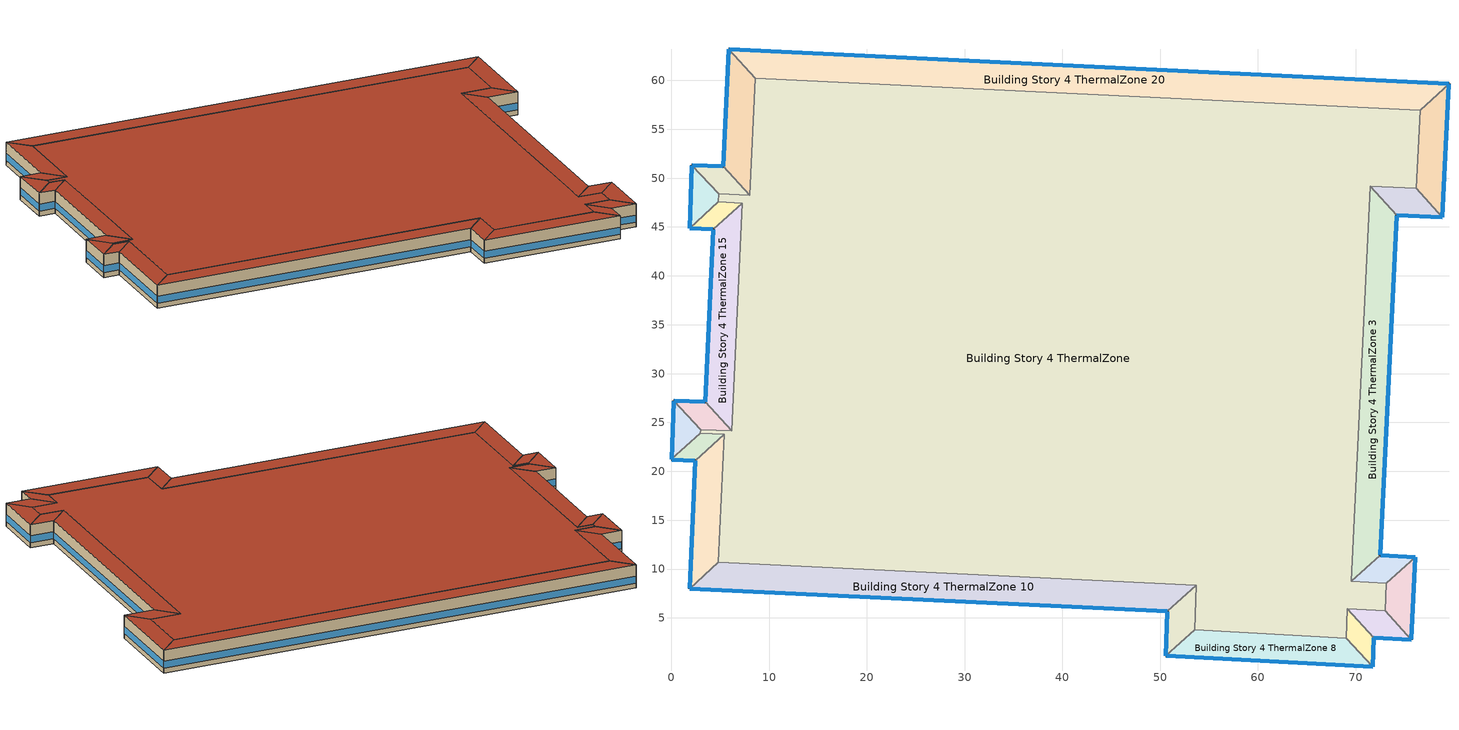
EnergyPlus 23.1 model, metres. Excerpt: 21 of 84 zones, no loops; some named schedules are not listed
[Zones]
Building Story 4 ThermalZone
 floor adiabatic (Typical Interior Ceiling): 76.59,56.95 76.19,48.94 71.5,49.16 69.54,8.77 73.13,8.55 73.02,5.75 69.14,5.95 69.05,2.94 53.53,3.81 53.69,8.37 4.8,10.69 5.38,23.8 2.95,23.91 2.97,24.27 6.14,24.16 7.23,47.45 4.79,47.57 4.82,48.38 7.98,48.25 8.55,60.23 z10.8
 wall adiabatic (Typical Interior Wall): 76.19,48.94 76.59,56.95 8.55,60.23 7.98,48.25 4.82,48.38 4.79,47.57 7.23,47.45 6.14,24.16 2.97,24.27 2.95,23.91 5.38,23.8 4.8,10.69 53.69,8.37 53.53,3.81 69.05,2.94 69.14,5.95 73.02,5.75 73.13,8.55 69.54,8.77 71.5,49.16 76.19,48.94 z10.8:14.4
 roof outside (Typical IEAD Roof - Highly Reflective R-25.64): 8.55,60.23 7.98,48.25 4.82,48.38 4.79,47.57 7.23,47.45 6.14,24.16 2.97,24.27 2.95,23.91 5.38,23.8 4.8,10.69 53.69,8.37 53.53,3.81 69.05,2.94 69.14,5.95 73.02,5.75 73.13,8.55 69.54,8.77 71.5,49.16 76.19,48.94 76.59,56.95 z14.4
Building Story 4 ThermalZone 1
 floor adiabatic (Typical Interior Ceiling): 79.55,59.64 78.88,45.98 76.19,48.94 76.59,56.95 z10.8
 wall outside (Typical Insulated Steel Framed Exterior Wall R-12.99): 78.88,45.98 79.55,59.64 z10.8:14.4
 wall adiabatic (Typical Interior Wall): 79.55,59.64 76.59,56.95 76.19,48.94 78.88,45.98 z10.8:14.4
 window (U 0.55 SHGC 0.25): 78.88,46 79.55,59.61 z11.56:12.65
 roof outside (Typical IEAD Roof - Highly Reflective R-25.64): 76.59,56.95 76.19,48.94 78.88,45.98 79.55,59.64 z14.4
Building Story 4 ThermalZone 10
 floor adiabatic (Typical Interior Ceiling): 50.74,5.66 1.84,8 4.8,10.69 53.69,8.37 z10.8
 wall outside (Typical Insulated Steel Framed Exterior Wall R-12.99): 1.84,8 50.74,5.66 z10.8:14.4
 wall adiabatic (Typical Interior Wall): 50.74,5.66 53.69,8.37 4.8,10.69 1.84,8 z10.8:14.4
 window (U 0.55 SHGC 0.25): 1.87,8 50.72,5.67 z11.56:12.64
 roof outside (Typical IEAD Roof - Highly Reflective R-25.64): 53.69,8.37 4.8,10.69 1.84,8 50.74,5.66 z14.4
Building Story 4 ThermalZone 11
 floor adiabatic (Typical Interior Ceiling): 1.84,8 2.43,21.1 5.38,23.8 4.8,10.69 z10.8
 wall outside (Typical Insulated Steel Framed Exterior Wall R-12.99): 2.43,21.1 1.84,8 z10.8:14.4
 wall adiabatic (Typical Interior Wall): 1.84,8 4.8,10.69 5.38,23.8 2.43,21.1 z10.8:14.4
 window (U 0.55 SHGC 0.25): 2.43,21.08 1.84,8.02 z11.56:12.65
 roof outside (Typical IEAD Roof - Highly Reflective R-25.64): 4.8,10.69 5.38,23.8 2.43,21.1 1.84,8 z14.4
Building Story 4 ThermalZone 12
 floor adiabatic (Typical Interior Ceiling): 2.43,21.1 0,21.21 2.95,23.91 5.38,23.8 z10.8
 wall outside (Typical Insulated Steel Framed Exterior Wall R-12.99): 0,21.21 2.43,21.1 z10.8:14.4
 wall adiabatic (Typical Interior Wall): 2.43,21.1 5.38,23.8 2.95,23.91 0,21.21 z10.8:14.4
 window (U 0.55 SHGC 0.25): 0.03,21.21 2.4,21.1 z11.56:12.67
 roof outside (Typical IEAD Roof - Highly Reflective R-25.64): 5.38,23.8 2.95,23.91 0,21.21 2.43,21.1 z14.4
Building Story 4 ThermalZone 13
 floor adiabatic (Typical Interior Ceiling): 0,21.21 0.25,27.21 2.97,24.27 2.95,23.91 z10.8
 wall outside (Typical Insulated Steel Framed Exterior Wall R-12.99): 0.25,27.21 0,21.21 z10.8:14.4
 wall adiabatic (Typical Interior Wall): 0,21.21 2.95,23.91 2.97,24.27 0.25,27.21 z10.8:14.4
 window (U 0.55 SHGC 0.25): 0.25,27.18 0,21.24 z11.56:12.65
 roof outside (Typical IEAD Roof - Highly Reflective R-25.64): 2.95,23.91 2.97,24.27 0.25,27.21 0,21.21 z14.4
Building Story 4 ThermalZone 14
 floor adiabatic (Typical Interior Ceiling): 0.25,27.21 3.43,27.1 6.14,24.16 2.97,24.27 z10.8
 wall outside (Typical Insulated Steel Framed Exterior Wall R-12.99): 3.43,27.1 0.25,27.21 z10.8:14.4
 wall adiabatic (Typical Interior Wall): 0.25,27.21 2.97,24.27 6.14,24.16 3.43,27.1 z10.8:14.4
 window (U 0.55 SHGC 0.25): 3.41,27.1 0.28,27.21 z11.56:12.66
 roof outside (Typical IEAD Roof - Highly Reflective R-25.64): 2.97,24.27 6.14,24.16 3.43,27.1 0.25,27.21 z14.4
Building Story 4 ThermalZone 15
 floor adiabatic (Typical Interior Ceiling): 3.43,27.1 4.27,44.76 7.23,47.45 6.14,24.16 z10.8
 wall outside (Typical Insulated Steel Framed Exterior Wall R-12.99): 4.27,44.76 3.43,27.1 z10.8:14.4
 wall adiabatic (Typical Interior Wall): 3.43,27.1 6.14,24.16 7.23,47.45 4.27,44.76 z10.8:14.4
 window (U 0.55 SHGC 0.25): 4.27,44.73 3.43,27.12 z11.56:12.65
 roof outside (Typical IEAD Roof - Highly Reflective R-25.64): 6.14,24.16 7.23,47.45 4.27,44.76 3.43,27.1 z14.4
Building Story 4 ThermalZone 16
 floor adiabatic (Typical Interior Ceiling): 4.27,44.76 1.84,44.87 4.79,47.57 7.23,47.45 z10.8
 wall outside (Typical Insulated Steel Framed Exterior Wall R-12.99): 1.84,44.87 4.27,44.76 z10.8:14.4
 wall adiabatic (Typical Interior Wall): 4.27,44.76 7.23,47.45 4.79,47.57 1.84,44.87 z10.8:14.4
 window (U 0.55 SHGC 0.25): 1.87,44.87 4.25,44.76 z11.56:12.67
 roof outside (Typical IEAD Roof - Highly Reflective R-25.64): 7.23,47.45 4.79,47.57 1.84,44.87 4.27,44.76 z14.4
Building Story 4 ThermalZone 17
 floor adiabatic (Typical Interior Ceiling): 1.84,44.87 2.09,51.31 4.82,48.38 4.79,47.57 z10.8
 wall outside (Typical Insulated Steel Framed Exterior Wall R-12.99): 2.09,51.31 1.84,44.87 z10.8:14.4
 wall adiabatic (Typical Interior Wall): 1.84,44.87 4.79,47.57 4.82,48.38 2.09,51.31 z10.8:14.4
 window (U 0.55 SHGC 0.25): 2.09,51.28 1.84,44.89 z11.56:12.65
 roof outside (Typical IEAD Roof - Highly Reflective R-25.64): 4.79,47.57 4.82,48.38 2.09,51.31 1.84,44.87 z14.4
Building Story 4 ThermalZone 18
 floor adiabatic (Typical Interior Ceiling): 2.09,51.31 5.28,51.2 7.98,48.25 4.82,48.38 z10.8
 wall outside (Typical Insulated Steel Framed Exterior Wall R-12.99): 5.28,51.2 2.09,51.31 z10.8:14.4
 wall adiabatic (Typical Interior Wall): 2.09,51.31 4.82,48.38 7.98,48.25 5.28,51.2 z10.8:14.4
 window (U 0.55 SHGC 0.25): 5.25,51.2 2.12,51.31 z11.56:12.66
 roof outside (Typical IEAD Roof - Highly Reflective R-25.64): 4.82,48.38 7.98,48.25 5.28,51.2 2.09,51.31 z14.4
Building Story 4 ThermalZone 19
 floor adiabatic (Typical Interior Ceiling): 5.28,51.2 5.86,63.19 8.55,60.23 7.98,48.25 z10.8
 wall outside (Typical Insulated Steel Framed Exterior Wall R-12.99): 5.86,63.19 5.28,51.2 z10.8:14.4
 wall adiabatic (Typical Interior Wall): 5.28,51.2 7.98,48.25 8.55,60.23 5.86,63.19 z10.8:14.4
 window (U 0.55 SHGC 0.25): 5.86,63.17 5.28,51.22 z11.56:12.65
 roof outside (Typical IEAD Roof - Highly Reflective R-25.64): 7.98,48.25 8.55,60.23 5.86,63.19 5.28,51.2 z14.4
Building Story 4 ThermalZone 2
 floor adiabatic (Typical Interior Ceiling): 78.88,45.98 74.19,46.2 71.5,49.16 76.19,48.94 z10.8
 wall outside (Typical Insulated Steel Framed Exterior Wall R-12.99): 74.19,46.2 78.88,45.98 z10.8:14.4
 wall adiabatic (Typical Interior Wall): 78.88,45.98 76.19,48.94 71.5,49.16 74.19,46.2 z10.8:14.4
 window (U 0.55 SHGC 0.25): 74.22,46.2 78.85,45.98 z11.56:12.65
 roof outside (Typical IEAD Roof - Highly Reflective R-25.64): 76.19,48.94 71.5,49.16 74.19,46.2 78.88,45.98 z14.4
Building Story 4 ThermalZone 20
 floor adiabatic (Typical Interior Ceiling): 5.86,63.19 79.55,59.64 76.59,56.95 8.55,60.23 z10.8
 wall outside (Typical Insulated Steel Framed Exterior Wall R-12.99): 79.55,59.64 5.86,63.19 z10.8:14.4
 wall adiabatic (Typical Interior Wall): 5.86,63.19 8.55,60.23 76.59,56.95 79.55,59.64 z10.8:14.4
 window (U 0.55 SHGC 0.25): 79.52,59.64 5.89,63.19 z11.56:12.64
 roof outside (Typical IEAD Roof - Highly Reflective R-25.64): 8.55,60.23 76.59,56.95 79.55,59.64 5.86,63.19 z14.4
Building Story 4 ThermalZone 3
 floor adiabatic (Typical Interior Ceiling): 74.19,46.2 72.52,11.44 69.54,8.77 71.5,49.16 z10.8
 wall outside (Typical Insulated Steel Framed Exterior Wall R-12.99): 72.52,11.44 74.19,46.2 z10.8:14.4
 wall adiabatic (Typical Interior Wall): 74.19,46.2 71.5,49.16 69.54,8.77 72.52,11.44 z10.8:14.4
 window (U 0.55 SHGC 0.25): 72.52,11.46 74.19,46.18 z11.56:12.64
 roof outside (Typical IEAD Roof - Highly Reflective R-25.64): 71.5,49.16 69.54,8.77 72.52,11.44 74.19,46.2 z14.4
Building Story 4 ThermalZone 4
 floor adiabatic (Typical Interior Ceiling): 72.52,11.44 76.12,11.22 73.13,8.55 69.54,8.77 z10.8
 wall outside (Typical Insulated Steel Framed Exterior Wall R-12.99): 76.12,11.22 72.52,11.44 z10.8:14.4
 wall adiabatic (Typical Interior Wall): 72.52,11.44 69.54,8.77 73.13,8.55 76.12,11.22 z10.8:14.4
 window (U 0.55 SHGC 0.25): 76.09,11.22 72.54,11.44 z11.56:12.66
 roof outside (Typical IEAD Roof - Highly Reflective R-25.64): 69.54,8.77 73.13,8.55 76.12,11.22 72.52,11.44 z14.4
Building Story 4 ThermalZone 5
 floor adiabatic (Typical Interior Ceiling): 76.12,11.22 75.7,2.78 73.02,5.75 73.13,8.55 z10.8
 wall outside (Typical Insulated Steel Framed Exterior Wall R-12.99): 75.7,2.78 76.12,11.22 z10.8:14.4
 wall adiabatic (Typical Interior Wall): 76.12,11.22 73.13,8.55 73.02,5.75 75.7,2.78 z10.8:14.4
 window (U 0.55 SHGC 0.25): 75.7,2.8 76.11,11.19 z11.56:12.65
 roof outside (Typical IEAD Roof - Highly Reflective R-25.64): 73.13,8.55 73.02,5.75 75.7,2.78 76.12,11.22 z14.4
Building Story 4 ThermalZone 6
 floor adiabatic (Typical Interior Ceiling): 75.7,2.78 71.85,3 69.14,5.95 73.02,5.75 z10.8
 wall outside (Typical Insulated Steel Framed Exterior Wall R-12.99): 71.85,3 75.7,2.78 z10.8:14.4
 wall adiabatic (Typical Interior Wall): 75.7,2.78 73.02,5.75 69.14,5.95 71.85,3 z10.8:14.4
 window (U 0.55 SHGC 0.25): 71.87,3 75.67,2.78 z11.56:12.66
 roof outside (Typical IEAD Roof - Highly Reflective R-25.64): 73.02,5.75 69.14,5.95 71.85,3 75.7,2.78 z14.4
Building Story 4 ThermalZone 7
 floor adiabatic (Typical Interior Ceiling): 71.85,3 71.76,0 69.05,2.94 69.14,5.95 z10.8
 wall outside (Typical Insulated Steel Framed Exterior Wall R-12.99): 71.76,0 71.85,3 z10.8:14.4
 wall adiabatic (Typical Interior Wall): 71.85,3 69.14,5.95 69.05,2.94 71.76,0 z10.8:14.4
 window (U 0.55 SHGC 0.25): 71.76,0.03 71.84,2.97 z11.56:12.66
 roof outside (Typical IEAD Roof - Highly Reflective R-25.64): 69.14,5.95 69.05,2.94 71.76,0 71.85,3 z14.4
Building Story 4 ThermalZone 8
 floor adiabatic (Typical Interior Ceiling): 71.76,0 50.58,1.11 53.53,3.81 69.05,2.94 z10.8
 wall outside (Typical Insulated Steel Framed Exterior Wall R-12.99): 50.58,1.11 71.76,0 z10.8:14.4
 wall adiabatic (Typical Interior Wall): 71.76,0 69.05,2.94 53.53,3.81 50.58,1.11 z10.8:14.4
 window (U 0.55 SHGC 0.25): 50.6,1.11 71.74,0 z11.56:12.64
 roof outside (Typical IEAD Roof - Highly Reflective R-25.64): 69.05,2.94 53.53,3.81 50.58,1.11 71.76,0 z14.4
Building Story 4 ThermalZone 9
 floor adiabatic (Typical Interior Ceiling): 50.58,1.11 50.74,5.66 53.69,8.37 53.53,3.81 z10.8
 wall outside (Typical Insulated Steel Framed Exterior Wall R-12.99): 50.74,5.66 50.58,1.11 z10.8:14.4
 wall adiabatic (Typical Interior Wall): 50.58,1.11 53.53,3.81 53.69,8.37 50.74,5.66 z10.8:14.4
 window (U 0.55 SHGC 0.25): 50.74,5.64 50.58,1.14 z11.56:12.65
 roof outside (Typical IEAD Roof - Highly Reflective R-25.64): 53.53,3.81 53.69,8.37 50.74,5.66 50.58,1.11 z14.4
[Building]
bld_25: Terrain=City
[Site:Location]
Jack Northrop Fld H_CA_USA: Latitude {deg}=41.3128; Longitude {deg}=-105.579; Time Zone {hr}=-8; Elevation {m}=21
[Site:GroundTemperature:FCfactorMethod]
18.8, 14.3, 13.6, 13.2, 13.3, 12.6, 15.3, 15.6, 17.7, 19.4, 19.7, 18.5
[Site:WaterMainsTemperature]
Calculation Method=Correlation; Annual Average Outdoor Air Temperature {C}=8.96667; Maximum Difference In Monthly Average Outdoor Air Temperatures {deltaC}=26.2
[SizingPeriod:DesignDay] Day of Month=21; Dry-Bulb Temperature Range Modifier Type=DefaultMultipliers; Humidity Condition Type=Wetbulb; Barometric Pressure {Pa}=98769; Rain Indicator=No; Snow Indicator=No; Daylight Saving Time Indicator=No; Begin Environment Reset Mode=FullResetAtBeginEnvironment
Name | Month | Day Type | Maximum Dry-Bulb Temperature {C} | Daily Dry-Bulb Temperature Range {deltaC} | Wetbulb or DewPoint at Maximum Dry-Bulb {C} | Wind Speed {m/s} | Wind Direction {deg} | Solar Model Indicator | ASHRAE Clear Sky Optical Depth for Beam Irradiance (taub) | ASHRAE Clear Sky Optical Depth for Diffuse Irradiance (taud) | Sky Clearness
Buffalo Niagara Intl Ap Ann Clg .4% Condns DB=>MWB 1 | 7 | SummerDesignDay | 30.3 | 9.3 | 21.8 | 5.7 | 240 | ASHRAETau | 0.462 | 2.001
Buffalo Niagara Intl Ap Ann Clg .4% Condns WB=>MDB 1 | 7 | SummerDesignDay | 27.8 | 9.3 | 23.8 | 5.7 | 240 | ASHRAETau | 0.462 | 2.001
Buffalo Niagara Intl Ap Ann Htg 99.6% Condns DB 1 | 1 | WinterDesignDay | -16.3 | 0 | -16.3 | 5.1 | 270 | ASHRAEClearSky |  |  | 0
[Material]
Name | Roughness | Thickness {m} | Conductivity {W/m-K} | Density {kg/m3} | Specific Heat {J/kg-K} | Thermal Absorptance | Solar Absorptance | Visible Absorptance
100mm Normalweight concrete floor | MediumRough | 0.1016 | 2.31045 | 2322 | 832.557 | 0.9 | 0.7 | 0.7
25mm Stucco | Smooth | 0.0254 | 0.72 | 1856 | 840 | 0.9 | 0.7 | 0.7
5/8 in. Gypsum Board | MediumSmooth | 0.0159 | 0.16 | 800 | 1090 | 0.9 | 0.7 | 0.7
G01 13mm gypsum board | Smooth | 0.0127 | 0.160031 | 800.001 | 1090.73 | 0.9 | 0.7 | 0.5
Metal Roof Surface | Smooth | 0.0008 | 45.28 | 7824 | 500 | 0.9 | 0.7 | 0.7
Roof Membrane - Highly Reflective | VeryRough | 0.0095 | 0.16 | 1121.29 | 1460 | 0.75 | 0.45 | 0.7
Std Wood 6inch 1; Std Wood 6inch 2 | MediumSmooth | 0.15 | 0.12 | 540 | 1210 | 0.9 | 0.7 | 0.7
[Material:NoMass] Roughness=Smooth; Thermal Absorptance=0.9; Solar Absorptance=0.7
Name | Thermal Resistance {m2-K/W} | Visible Absorptance
CP02 CARPET PAD | 0.21648 | 0.8
Typical Insulation R-10.81 | 1.90342 | 0.7
Typical Insulation R-24.52 | 4.31889 | 0.7
[WindowMaterial:Gas]
Gap_1_W_0_0032: Gas Type=Air; Thickness {m}=0.0032
[WindowMaterial:Glazing] Optical Data Type=SpectralAverage; Infrared Transmittance at Normal Incidence=0; Back Side Infrared Hemispherical Emissivity=0.84; Conductivity {W/m-K}=1; Dirt Correction Factor for Solar and Visible Transmittance=1; Solar Diffusing=No
Name | Thickness {m} | Solar Transmittance at Normal Incidence | Front Side Solar Reflectance at Normal Incidence | Back Side Solar Reflectance at Normal Incidence | Visible Transmittance at Normal Incidence | Front Side Visible Reflectance at Normal Incidence | Back Side Visible Reflectance at Normal Incidence | Front Side Infrared Hemispherical Emissivity
Glass_2022F_LayerAvg | 0.0039 | 0.355897 | 0.394095 | 0.265645 | 0.677694 | 0.042734 | 0.05547 | 0.046
Glass_2175_LayerAvg | 0.0086 | 0.167758 | 0.217606 | 0.437978 | 0.416044 | 0.078729 | 0.10654 | 0.84
[Construction]
InteriorFurnishings 1: Std Wood 6inch 1
InteriorFurnishings 2: Std Wood 6inch 2
Typical IEAD Roof - Highly Reflective R-25.64: Roof Membrane - Highly Reflective, Typical Insulation R-24.52, Metal Roof Surface
Typical Insulated Steel Framed Exterior Wall R-12.99: 25mm Stucco, 5/8 in. Gypsum Board, Typical Insulation R-10.81, 5/8 in. Gypsum Board
Typical Interior Ceiling: CP02 CARPET PAD, 100mm Normalweight concrete floor
Typical Interior Wall: G01 13mm gypsum board, G01 13mm gypsum board
U 0.55 SHGC 0.25: Glass_2175_LayerAvg, Gap_1_W_0_0032, Glass_2022F_LayerAvg
[Zone] Multiplier=1; Part of Total Floor Area=Yes
Building Story 4 ThermalZone; Building Story 4 ThermalZone 1; Building Story 4 ThermalZone 10; Building Story 4 ThermalZone 11; Building Story 4 ThermalZone 12; Building Story 4 ThermalZone 13; Building Story 4 ThermalZone 14; Building Story 4 ThermalZone 15; Building Story 4 ThermalZone 16; Building Story 4 ThermalZone 17; Building Story 4 ThermalZone 18; Building Story 4 ThermalZone 19; Building Story 4 ThermalZone 2; Building Story 4 ThermalZone 20; Building Story 4 ThermalZone 3; Building Story 4 ThermalZone 4; Building Story 4 ThermalZone 5; Building Story 4 ThermalZone 6; Building Story 4 ThermalZone 7; Building Story 4 ThermalZone 8; Building Story 4 ThermalZone 9
[Space] Space Type=Story Top Blended Space Type
Name | Zone
Building Story 4 Space | Building Story 4 ThermalZone
Building Story 4 Space 1 | Building Story 4 ThermalZone 1
Building Story 4 Space 10 | Building Story 4 ThermalZone 10
Building Story 4 Space 11 | Building Story 4 ThermalZone 11
Building Story 4 Space 12 | Building Story 4 ThermalZone 12
Building Story 4 Space 13 | Building Story 4 ThermalZone 13
Building Story 4 Space 14 | Building Story 4 ThermalZone 14
Building Story 4 Space 15 | Building Story 4 ThermalZone 15
Building Story 4 Space 16 | Building Story 4 ThermalZone 16
Building Story 4 Space 17 | Building Story 4 ThermalZone 17
Building Story 4 Space 18 | Building Story 4 ThermalZone 18
Building Story 4 Space 19 | Building Story 4 ThermalZone 19
Building Story 4 Space 2 | Building Story 4 ThermalZone 2
Building Story 4 Space 20 | Building Story 4 ThermalZone 20
Building Story 4 Space 3 | Building Story 4 ThermalZone 3
Building Story 4 Space 4 | Building Story 4 ThermalZone 4
Building Story 4 Space 5 | Building Story 4 ThermalZone 5
Building Story 4 Space 6 | Building Story 4 ThermalZone 6
Building Story 4 Space 7 | Building Story 4 ThermalZone 7
Building Story 4 Space 8 | Building Story 4 ThermalZone 8
Building Story 4 Space 9 | Building Story 4 ThermalZone 9
[SpaceList]
Story Top Blended Space Type: Building Story 4 Space 3, Building Story 4 Space 9, Building Story 4 Space 1, Building Story 4 Space, Building Story 4 Space 2, Building Story 4 Space 4, Building Story 4 Space 5, Building Story 4 Space 20, Building Story 4 Space 11, Building Story 4 Space 15, Building Story 4 Space 19, Building Story 4 Space 13, Building Story 4 Space 6, Building Story 4 Space 17, Building Story 4 Space 8, Building Story 4 Space 18, Building Story 4 Space 16, Building Story 4 Space 14, Building Story 4 Space 10, Building Story 4 Space 7, Building Story 4 Space 12
[InternalMass]
Name | Construction | Zone or ZoneList | Space or SpaceList | Surface Area {m2}
Building Story 4 Space 3 Office WholeBuilding - Lg Office A  - Story Top Mass; Building Story 4 Space 3 Office WholeBuilding - Lg Office C  - Story Top Mass | InteriorFurnishings 1 | Building Story 4 ThermalZone 3 | Building Story 4 Space 3 | 16.5221
Building Story 4 Space 9 Office WholeBuilding - Lg Office A  - Story Top Mass; Building Story 4 Space 9 Office WholeBuilding - Lg Office C  - Story Top Mass | InteriorFurnishings 1 | Building Story 4 ThermalZone 9 | Building Story 4 Space 9 | 2.01012
Building Story 4 Space 1 Office WholeBuilding - Lg Office A  - Story Top Mass; Building Story 4 Space 1 Office WholeBuilding - Lg Office C  - Story Top Mass | InteriorFurnishings 1 | Building Story 4 ThermalZone 1 | Building Story 4 Space 1 | 4.74876
Building Story 4 Space Office WholeBuilding - Lg Office A  - Story Top Mass; Building Story 4 Space Office WholeBuilding - Lg Office C  - Story Top Mass | InteriorFurnishings 1 | Building Story 4 ThermalZone | Building Story 4 Space | 511.465
Building Story 4 Space 2 Office WholeBuilding - Lg Office A  - Story Top Mass; Building Story 4 Space 2 Office WholeBuilding - Lg Office C  - Story Top Mass | InteriorFurnishings 1 | Building Story 4 ThermalZone 2 | Building Story 4 Space 2 | 2.05619
Building Story 4 Space 4 Office WholeBuilding - Lg Office A  - Story Top Mass; Building Story 4 Space 4 Office WholeBuilding - Lg Office C  - Story Top Mass | InteriorFurnishings 1 | Building Story 4 ThermalZone 4 | Building Story 4 Space 4 | 1.58788
Building Story 4 Space 5 Office WholeBuilding - Lg Office A  - Story Top Mass; Building Story 4 Space 5 Office WholeBuilding - Lg Office C  - Story Top Mass | InteriorFurnishings 1 | Building Story 4 ThermalZone 5 | Building Story 4 Space 5 | 2.46419
Building Story 4 Space 20 Office WholeBuilding - Lg Office A  - Story Top Mass; Building Story 4 Space 20 Office WholeBuilding - Lg Office C  - Story Top Mass | InteriorFurnishings 1 | Building Story 4 ThermalZone 20 | Building Story 4 Space 20 | 31.0455
Building Story 4 Space 11 Office WholeBuilding - Lg Office A  - Story Top Mass; Building Story 4 Space 11 Office WholeBuilding - Lg Office C  - Story Top Mass | InteriorFurnishings 1 | Building Story 4 ThermalZone 11 | Building Story 4 Space 11 | 5.74768
Building Story 4 Space 15 Office WholeBuilding - Lg Office A  - Story Top Mass; Building Story 4 Space 15 Office WholeBuilding - Lg Office C  - Story Top Mass | InteriorFurnishings 1 | Building Story 4 ThermalZone 15 | Building Story 4 Space 15 | 8.99503
Building Story 4 Space 19 Office WholeBuilding - Lg Office A  - Story Top Mass; Building Story 4 Space 19 Office WholeBuilding - Lg Office C  - Story Top Mass | InteriorFurnishings 1 | Building Story 4 ThermalZone 19 | Building Story 4 Space 19 | 5.26616
Building Story 4 Space 13 Office WholeBuilding - Lg Office A  - Story Top Mass; Building Story 4 Space 13 Office WholeBuilding - Lg Office C  - Story Top Mass | InteriorFurnishings 1 | Building Story 4 ThermalZone 13 | Building Story 4 Space 13 | 1.39615
Building Story 4 Space 6 Office WholeBuilding - Lg Office A  - Story Top Mass; Building Story 4 Space 6 Office WholeBuilding - Lg Office C  - Story Top Mass | InteriorFurnishings 1 | Building Story 4 ThermalZone 6 | Building Story 4 Space 6 | 1.68583
Building Story 4 Space 17 Office WholeBuilding - Lg Office A  - Story Top Mass; Building Story 4 Space 17 Office WholeBuilding - Lg Office C  - Story Top Mass | InteriorFurnishings 1 | Building Story 4 ThermalZone 17 | Building Story 4 Space 17 | 1.59092
Building Story 4 Space 8 Office WholeBuilding - Lg Office A  - Story Top Mass; Building Story 4 Space 8 Office WholeBuilding - Lg Office C  - Story Top Mass | InteriorFurnishings 1 | Building Story 4 ThermalZone 8 | Building Story 4 Space 8 | 8.02506
Building Story 4 Space 18 Office WholeBuilding - Lg Office A  - Story Top Mass; Building Story 4 Space 18 Office WholeBuilding - Lg Office C  - Story Top Mass | InteriorFurnishings 1 | Building Story 4 ThermalZone 18 | Building Story 4 Space 18 | 1.3935
Building Story 4 Space 16 Office WholeBuilding - Lg Office A  - Story Top Mass; Building Story 4 Space 16 Office WholeBuilding - Lg Office C  - Story Top Mass | InteriorFurnishings 1 | Building Story 4 ThermalZone 16 | Building Story 4 Space 16 | 1.07034
Building Story 4 Space 14 Office WholeBuilding - Lg Office A  - Story Top Mass; Building Story 4 Space 14 Office WholeBuilding - Lg Office C  - Story Top Mass | InteriorFurnishings 1 | Building Story 4 ThermalZone 14 | Building Story 4 Space 14 | 1.39669
Building Story 4 Space 10 Office WholeBuilding - Lg Office A  - Story Top Mass; Building Story 4 Space 10 Office WholeBuilding - Lg Office C  - Story Top Mass | InteriorFurnishings 1 | Building Story 4 ThermalZone 10 | Building Story 4 Space 10 | 21.4939
Building Story 4 Space 7 Office WholeBuilding - Lg Office A  - Story Top Mass; Building Story 4 Space 7 Office WholeBuilding - Lg Office C  - Story Top Mass | InteriorFurnishings 1 | Building Story 4 ThermalZone 7 | Building Story 4 Space 7 | 1.29811
Building Story 4 Space 12 Office WholeBuilding - Lg Office A  - Story Top Mass; Building Story 4 Space 12 Office WholeBuilding - Lg Office C  - Story Top Mass | InteriorFurnishings 1 | Building Story 4 ThermalZone 12 | Building Story 4 Space 12 | 1.06685
Building Story 4 Space 3 Office WholeBuilding - Lg Office A end_a - Story Top Mass; Building Story 4 Space 3 Office WholeBuilding - Lg Office A end_b - Story Top Mass; Building Story 4 Space 3 Office WholeBuilding - Lg Office C end_a - Story Top Mass; Building Story 4 Space 3 Office WholeBuilding - Lg Office C end_b - Story Top Mass | InteriorFurnishings 1 | Building Story 4 ThermalZone 3 | Building Story 4 Space 3 | 1.09236
Building Story 4 Space 9 Office WholeBuilding - Lg Office A end_a - Story Top Mass; Building Story 4 Space 9 Office WholeBuilding - Lg Office A end_b - Story Top Mass; Building Story 4 Space 9 Office WholeBuilding - Lg Office C end_a - Story Top Mass; Building Story 4 Space 9 Office WholeBuilding - Lg Office C end_b - Story Top Mass | InteriorFurnishings 1 | Building Story 4 ThermalZone 9 | Building Story 4 Space 9 | 0.1329
Building Story 4 Space 1 Office WholeBuilding - Lg Office A end_a - Story Top Mass; Building Story 4 Space 1 Office WholeBuilding - Lg Office A end_b - Story Top Mass; Building Story 4 Space 1 Office WholeBuilding - Lg Office C end_a - Story Top Mass; Building Story 4 Space 1 Office WholeBuilding - Lg Office C end_b - Story Top Mass | InteriorFurnishings 1 | Building Story 4 ThermalZone 1 | Building Story 4 Space 1 | 0.313966
Building Story 4 Space Office WholeBuilding - Lg Office A end_a - Story Top Mass; Building Story 4 Space Office WholeBuilding - Lg Office A end_b - Story Top Mass; Building Story 4 Space Office WholeBuilding - Lg Office C end_a - Story Top Mass; Building Story 4 Space Office WholeBuilding - Lg Office C end_b - Story Top Mass | InteriorFurnishings 1 | Building Story 4 ThermalZone | Building Story 4 Space | 33.8157
Building Story 4 Space 2 Office WholeBuilding - Lg Office A end_a - Story Top Mass; Building Story 4 Space 2 Office WholeBuilding - Lg Office A end_b - Story Top Mass; Building Story 4 Space 2 Office WholeBuilding - Lg Office C end_a - Story Top Mass; Building Story 4 Space 2 Office WholeBuilding - Lg Office C end_b - Story Top Mass | InteriorFurnishings 1 | Building Story 4 ThermalZone 2 | Building Story 4 Space 2 | 0.135946
Building Story 4 Space 4 Office WholeBuilding - Lg Office A end_a - Story Top Mass; Building Story 4 Space 4 Office WholeBuilding - Lg Office A end_b - Story Top Mass; Building Story 4 Space 4 Office WholeBuilding - Lg Office C end_a - Story Top Mass; Building Story 4 Space 4 Office WholeBuilding - Lg Office C end_b - Story Top Mass | InteriorFurnishings 1 | Building Story 4 ThermalZone 4 | Building Story 4 Space 4 | 0.104983
Building Story 4 Space 5 Office WholeBuilding - Lg Office A end_a - Story Top Mass; Building Story 4 Space 5 Office WholeBuilding - Lg Office A end_b - Story Top Mass; Building Story 4 Space 5 Office WholeBuilding - Lg Office C end_a - Story Top Mass; Building Story 4 Space 5 Office WholeBuilding - Lg Office C end_b - Story Top Mass | InteriorFurnishings 1 | Building Story 4 ThermalZone 5 | Building Story 4 Space 5 | 0.16292
Building Story 4 Space 20 Office WholeBuilding - Lg Office A end_a - Story Top Mass; Building Story 4 Space 20 Office WholeBuilding - Lg Office A end_b - Story Top Mass; Building Story 4 Space 20 Office WholeBuilding - Lg Office C end_a - Story Top Mass; Building Story 4 Space 20 Office WholeBuilding - Lg Office C end_b - Story Top Mass | InteriorFurnishings 1 | Building Story 4 ThermalZone 20 | Building Story 4 Space 20 | 2.05258
Building Story 4 Space 11 Office WholeBuilding - Lg Office A end_a - Story Top Mass; Building Story 4 Space 11 Office WholeBuilding - Lg Office A end_b - Story Top Mass; Building Story 4 Space 11 Office WholeBuilding - Lg Office C end_a - Story Top Mass; Building Story 4 Space 11 Office WholeBuilding - Lg Office C end_b - Story Top Mass | InteriorFurnishings 1 | Building Story 4 ThermalZone 11 | Building Story 4 Space 11 | 0.380009
Building Story 4 Space 15 Office WholeBuilding - Lg Office A end_a - Story Top Mass; Building Story 4 Space 15 Office WholeBuilding - Lg Office A end_b - Story Top Mass; Building Story 4 Space 15 Office WholeBuilding - Lg Office C end_a - Story Top Mass; Building Story 4 Space 15 Office WholeBuilding - Lg Office C end_b - Story Top Mass | InteriorFurnishings 1 | Building Story 4 ThermalZone 15 | Building Story 4 Space 15 | 0.594709
Building Story 4 Space 19 Office WholeBuilding - Lg Office A end_a - Story Top Mass; Building Story 4 Space 19 Office WholeBuilding - Lg Office A end_b - Story Top Mass; Building Story 4 Space 19 Office WholeBuilding - Lg Office C end_a - Story Top Mass; Building Story 4 Space 19 Office WholeBuilding - Lg Office C end_b - Story Top Mass | InteriorFurnishings 1 | Building Story 4 ThermalZone 19 | Building Story 4 Space 19 | 0.348174
Building Story 4 Space 13 Office WholeBuilding - Lg Office A end_a - Story Top Mass; Building Story 4 Space 13 Office WholeBuilding - Lg Office A end_b - Story Top Mass; Building Story 4 Space 13 Office WholeBuilding - Lg Office C end_a - Story Top Mass; Building Story 4 Space 13 Office WholeBuilding - Lg Office C end_b - Story Top Mass | InteriorFurnishings 1 | Building Story 4 ThermalZone 13 | Building Story 4 Space 13 | 0.0923067
Building Story 4 Space 6 Office WholeBuilding - Lg Office A end_a - Story Top Mass; Building Story 4 Space 6 Office WholeBuilding - Lg Office A end_b - Story Top Mass; Building Story 4 Space 6 Office WholeBuilding - Lg Office C end_a - Story Top Mass; Building Story 4 Space 6 Office WholeBuilding - Lg Office C end_b - Story Top Mass | InteriorFurnishings 1 | Building Story 4 ThermalZone 6 | Building Story 4 Space 6 | 0.111459
Building Story 4 Space 17 Office WholeBuilding - Lg Office A end_a - Story Top Mass; Building Story 4 Space 17 Office WholeBuilding - Lg Office A end_b - Story Top Mass; Building Story 4 Space 17 Office WholeBuilding - Lg Office C end_a - Story Top Mass; Building Story 4 Space 17 Office WholeBuilding - Lg Office C end_b - Story Top Mass | InteriorFurnishings 1 | Building Story 4 ThermalZone 17 | Building Story 4 Space 17 | 0.105184
Building Story 4 Space 8 Office WholeBuilding - Lg Office A end_a - Story Top Mass; Building Story 4 Space 8 Office WholeBuilding - Lg Office A end_b - Story Top Mass; Building Story 4 Space 8 Office WholeBuilding - Lg Office C end_a - Story Top Mass; Building Story 4 Space 8 Office WholeBuilding - Lg Office C end_b - Story Top Mass | InteriorFurnishings 1 | Building Story 4 ThermalZone 8 | Building Story 4 Space 8 | 0.530579
Building Story 4 Space 18 Office WholeBuilding - Lg Office A end_a - Story Top Mass; Building Story 4 Space 18 Office WholeBuilding - Lg Office A end_b - Story Top Mass; Building Story 4 Space 18 Office WholeBuilding - Lg Office C end_a - Story Top Mass; Building Story 4 Space 18 Office WholeBuilding - Lg Office C end_b - Story Top Mass | InteriorFurnishings 1 | Building Story 4 ThermalZone 18 | Building Story 4 Space 18 | 0.0921318
Building Story 4 Space 16 Office WholeBuilding - Lg Office A end_a - Story Top Mass; Building Story 4 Space 16 Office WholeBuilding - Lg Office A end_b - Story Top Mass; Building Story 4 Space 16 Office WholeBuilding - Lg Office C end_a - Story Top Mass; Building Story 4 Space 16 Office WholeBuilding - Lg Office C end_b - Story Top Mass | InteriorFurnishings 1 | Building Story 4 ThermalZone 16 | Building Story 4 Space 16 | 0.0707659
Building Story 4 Space 14 Office WholeBuilding - Lg Office A end_a - Story Top Mass; Building Story 4 Space 14 Office WholeBuilding - Lg Office A end_b - Story Top Mass; Building Story 4 Space 14 Office WholeBuilding - Lg Office C end_a - Story Top Mass; Building Story 4 Space 14 Office WholeBuilding - Lg Office C end_b - Story Top Mass | InteriorFurnishings 1 | Building Story 4 ThermalZone 14 | Building Story 4 Space 14 | 0.0923425
Building Story 4 Space 10 Office WholeBuilding - Lg Office A end_a - Story Top Mass; Building Story 4 Space 10 Office WholeBuilding - Lg Office A end_b - Story Top Mass; Building Story 4 Space 10 Office WholeBuilding - Lg Office C end_a - Story Top Mass; Building Story 4 Space 10 Office WholeBuilding - Lg Office C end_b - Story Top Mass | InteriorFurnishings 1 | Building Story 4 ThermalZone 10 | Building Story 4 Space 10 | 1.42108
Building Story 4 Space 7 Office WholeBuilding - Lg Office A end_a - Story Top Mass; Building Story 4 Space 7 Office WholeBuilding - Lg Office A end_b - Story Top Mass; Building Story 4 Space 7 Office WholeBuilding - Lg Office C end_a - Story Top Mass; Building Story 4 Space 7 Office WholeBuilding - Lg Office C end_b - Story Top Mass | InteriorFurnishings 1 | Building Story 4 ThermalZone 7 | Building Story 4 Space 7 | 0.0858251
Building Story 4 Space 12 Office WholeBuilding - Lg Office A end_a - Story Top Mass; Building Story 4 Space 12 Office WholeBuilding - Lg Office A end_b - Story Top Mass; Building Story 4 Space 12 Office WholeBuilding - Lg Office C end_a - Story Top Mass; Building Story 4 Space 12 Office WholeBuilding - Lg Office C end_b - Story Top Mass | InteriorFurnishings 1 | Building Story 4 ThermalZone 12 | Building Story 4 Space 12 | 0.0705348
Building Story 4 Space 3 Office WholeBuilding - Lg Office B  - Story Top Mass | InteriorFurnishings 1 | Building Story 4 ThermalZone 3 | Building Story 4 Space 3 | 155.584
Building Story 4 Space 9 Office WholeBuilding - Lg Office B  - Story Top Mass | InteriorFurnishings 1 | Building Story 4 ThermalZone 9 | Building Story 4 Space 9 | 18.9288
Building Story 4 Space 1 Office WholeBuilding - Lg Office B  - Story Top Mass | InteriorFurnishings 1 | Building Story 4 ThermalZone 1 | Building Story 4 Space 1 | 44.7179
Building Story 4 Space Office WholeBuilding - Lg Office B  - Story Top Mass | InteriorFurnishings 1 | Building Story 4 ThermalZone | Building Story 4 Space | 4816.33
Building Story 4 Space 2 Office WholeBuilding - Lg Office B  - Story Top Mass | InteriorFurnishings 1 | Building Story 4 ThermalZone 2 | Building Story 4 Space 2 | 19.3626
Building Story 4 Space 4 Office WholeBuilding - Lg Office B  - Story Top Mass | InteriorFurnishings 1 | Building Story 4 ThermalZone 4 | Building Story 4 Space 4 | 14.9526
Building Story 4 Space 5 Office WholeBuilding - Lg Office B  - Story Top Mass | InteriorFurnishings 1 | Building Story 4 ThermalZone 5 | Building Story 4 Space 5 | 23.2046
Building Story 4 Space 20 Office WholeBuilding - Lg Office B  - Story Top Mass | InteriorFurnishings 1 | Building Story 4 ThermalZone 20 | Building Story 4 Space 20 | 292.347
Building Story 4 Space 11 Office WholeBuilding - Lg Office B  - Story Top Mass | InteriorFurnishings 1 | Building Story 4 ThermalZone 11 | Building Story 4 Space 11 | 54.1244
Building Story 4 Space 15 Office WholeBuilding - Lg Office B  - Story Top Mass | InteriorFurnishings 1 | Building Story 4 ThermalZone 15 | Building Story 4 Space 15 | 84.7038
Building Story 4 Space 19 Office WholeBuilding - Lg Office B  - Story Top Mass | InteriorFurnishings 1 | Building Story 4 ThermalZone 19 | Building Story 4 Space 19 | 49.5901
Building Story 4 Space 13 Office WholeBuilding - Lg Office B  - Story Top Mass | InteriorFurnishings 1 | Building Story 4 ThermalZone 13 | Building Story 4 Space 13 | 13.1472
Building Story 4 Space 6 Office WholeBuilding - Lg Office B  - Story Top Mass | InteriorFurnishings 1 | Building Story 4 ThermalZone 6 | Building Story 4 Space 6 | 15.875
Building Story 4 Space 17 Office WholeBuilding - Lg Office B  - Story Top Mass | InteriorFurnishings 1 | Building Story 4 ThermalZone 17 | Building Story 4 Space 17 | 14.9813
Building Story 4 Space 8 Office WholeBuilding - Lg Office B  - Story Top Mass | InteriorFurnishings 1 | Building Story 4 ThermalZone 8 | Building Story 4 Space 8 | 75.5698
Building Story 4 Space 18 Office WholeBuilding - Lg Office B  - Story Top Mass | InteriorFurnishings 1 | Building Story 4 ThermalZone 18 | Building Story 4 Space 18 | 13.1223
Building Story 4 Space 16 Office WholeBuilding - Lg Office B  - Story Top Mass | InteriorFurnishings 1 | Building Story 4 ThermalZone 16 | Building Story 4 Space 16 | 10.0791
Building Story 4 Space 14 Office WholeBuilding - Lg Office B  - Story Top Mass | InteriorFurnishings 1 | Building Story 4 ThermalZone 14 | Building Story 4 Space 14 | 13.1523
Building Story 4 Space 10 Office WholeBuilding - Lg Office B  - Story Top Mass | InteriorFurnishings 1 | Building Story 4 ThermalZone 10 | Building Story 4 Space 10 | 202.403
Building Story 4 Space 7 Office WholeBuilding - Lg Office B  - Story Top Mass | InteriorFurnishings 1 | Building Story 4 ThermalZone 7 | Building Story 4 Space 7 | 12.224
Building Story 4 Space 12 Office WholeBuilding - Lg Office B  - Story Top Mass | InteriorFurnishings 1 | Building Story 4 ThermalZone 12 | Building Story 4 Space 12 | 10.0462
Building Story 4 Space 3 Office WholeBuilding - Lg Office B end_a - Story Top Mass; Building Story 4 Space 3 Office WholeBuilding - Lg Office B end_b - Story Top Mass | InteriorFurnishings 1 | Building Story 4 ThermalZone 3 | Building Story 4 Space 3 | 10.2865
Building Story 4 Space 9 Office WholeBuilding - Lg Office B end_a - Story Top Mass; Building Story 4 Space 9 Office WholeBuilding - Lg Office B end_b - Story Top Mass | InteriorFurnishings 1 | Building Story 4 ThermalZone 9 | Building Story 4 Space 9 | 1.25148
Building Story 4 Space 1 Office WholeBuilding - Lg Office B end_a - Story Top Mass; Building Story 4 Space 1 Office WholeBuilding - Lg Office B end_b - Story Top Mass | InteriorFurnishings 1 | Building Story 4 ThermalZone 1 | Building Story 4 Space 1 | 2.95653
Building Story 4 Space Office WholeBuilding - Lg Office B end_a - Story Top Mass; Building Story 4 Space Office WholeBuilding - Lg Office B end_b - Story Top Mass | InteriorFurnishings 1 | Building Story 4 ThermalZone | Building Story 4 Space | 318.433
Building Story 4 Space 2 Office WholeBuilding - Lg Office B end_a - Story Top Mass; Building Story 4 Space 2 Office WholeBuilding - Lg Office B end_b - Story Top Mass | InteriorFurnishings 1 | Building Story 4 ThermalZone 2 | Building Story 4 Space 2 | 1.28017
Building Story 4 Space 4 Office WholeBuilding - Lg Office B end_a - Story Top Mass; Building Story 4 Space 4 Office WholeBuilding - Lg Office B end_b - Story Top Mass | InteriorFurnishings 1 | Building Story 4 ThermalZone 4 | Building Story 4 Space 4 | 0.988595
Building Story 4 Space 5 Office WholeBuilding - Lg Office B end_a - Story Top Mass; Building Story 4 Space 5 Office WholeBuilding - Lg Office B end_b - Story Top Mass | InteriorFurnishings 1 | Building Story 4 ThermalZone 5 | Building Story 4 Space 5 | 1.53418
Building Story 4 Space 20 Office WholeBuilding - Lg Office B end_a - Story Top Mass; Building Story 4 Space 20 Office WholeBuilding - Lg Office B end_b - Story Top Mass | InteriorFurnishings 1 | Building Story 4 ThermalZone 20 | Building Story 4 Space 20 | 19.3286
Building Story 4 Space 11 Office WholeBuilding - Lg Office B end_a - Story Top Mass; Building Story 4 Space 11 Office WholeBuilding - Lg Office B end_b - Story Top Mass | InteriorFurnishings 1 | Building Story 4 ThermalZone 11 | Building Story 4 Space 11 | 3.57845
Building Story 4 Space 15 Office WholeBuilding - Lg Office B end_a - Story Top Mass; Building Story 4 Space 15 Office WholeBuilding - Lg Office B end_b - Story Top Mass | InteriorFurnishings 1 | Building Story 4 ThermalZone 15 | Building Story 4 Space 15 | 5.60021
Building Story 4 Space 19 Office WholeBuilding - Lg Office B end_a - Story Top Mass; Building Story 4 Space 19 Office WholeBuilding - Lg Office B end_b - Story Top Mass | InteriorFurnishings 1 | Building Story 4 ThermalZone 19 | Building Story 4 Space 19 | 3.27866
Building Story 4 Space 13 Office WholeBuilding - Lg Office B end_a - Story Top Mass; Building Story 4 Space 13 Office WholeBuilding - Lg Office B end_b - Story Top Mass | InteriorFurnishings 1 | Building Story 4 ThermalZone 13 | Building Story 4 Space 13 | 0.869228
Building Story 4 Space 6 Office WholeBuilding - Lg Office B end_a - Story Top Mass; Building Story 4 Space 6 Office WholeBuilding - Lg Office B end_b - Story Top Mass | InteriorFurnishings 1 | Building Story 4 ThermalZone 6 | Building Story 4 Space 6 | 1.04958
Building Story 4 Space 17 Office WholeBuilding - Lg Office B end_a - Story Top Mass; Building Story 4 Space 17 Office WholeBuilding - Lg Office B end_b - Story Top Mass | InteriorFurnishings 1 | Building Story 4 ThermalZone 17 | Building Story 4 Space 17 | 0.990493
Building Story 4 Space 8 Office WholeBuilding - Lg Office B end_a - Story Top Mass; Building Story 4 Space 8 Office WholeBuilding - Lg Office B end_b - Story Top Mass | InteriorFurnishings 1 | Building Story 4 ThermalZone 8 | Building Story 4 Space 8 | 4.99632
Building Story 4 Space 18 Office WholeBuilding - Lg Office B end_a - Story Top Mass; Building Story 4 Space 18 Office WholeBuilding - Lg Office B end_b - Story Top Mass | InteriorFurnishings 1 | Building Story 4 ThermalZone 18 | Building Story 4 Space 18 | 0.867581
Building Story 4 Space 16 Office WholeBuilding - Lg Office B end_a - Story Top Mass; Building Story 4 Space 16 Office WholeBuilding - Lg Office B end_b - Story Top Mass | InteriorFurnishings 1 | Building Story 4 ThermalZone 16 | Building Story 4 Space 16 | 0.666384
Building Story 4 Space 14 Office WholeBuilding - Lg Office B end_a - Story Top Mass; Building Story 4 Space 14 Office WholeBuilding - Lg Office B end_b - Story Top Mass | InteriorFurnishings 1 | Building Story 4 ThermalZone 14 | Building Story 4 Space 14 | 0.869565
Building Story 4 Space 10 Office WholeBuilding - Lg Office B end_a - Story Top Mass; Building Story 4 Space 10 Office WholeBuilding - Lg Office B end_b - Story Top Mass | InteriorFurnishings 1 | Building Story 4 ThermalZone 10 | Building Story 4 Space 10 | 13.3819
Building Story 4 Space 7 Office WholeBuilding - Lg Office B end_a - Story Top Mass; Building Story 4 Space 7 Office WholeBuilding - Lg Office B end_b - Story Top Mass | InteriorFurnishings 1 | Building Story 4 ThermalZone 7 | Building Story 4 Space 7 | 0.808192
Building Story 4 Space 12 Office WholeBuilding - Lg Office B end_a - Story Top Mass; Building Story 4 Space 12 Office WholeBuilding - Lg Office B end_b - Story Top Mass | InteriorFurnishings 1 | Building Story 4 ThermalZone 12 | Building Story 4 Space 12 | 0.664208
Building Story 4 Space Mass | InteriorFurnishings 2 | Building Story 4 ThermalZone | Building Story 4 Space | 6611.39
Building Story 4 Space 1 Mass | InteriorFurnishings 2 | Building Story 4 ThermalZone 1 | Building Story 4 Space 1 | 61.3843
Building Story 4 Space 10 Mass | InteriorFurnishings 2 | Building Story 4 ThermalZone 10 | Building Story 4 Space 10 | 277.839
Building Story 4 Space 11 Mass | InteriorFurnishings 2 | Building Story 4 ThermalZone 11 | Building Story 4 Space 11 | 74.2967
Building Story 4 Space 12 Mass | InteriorFurnishings 2 | Building Story 4 ThermalZone 12 | Building Story 4 Space 12 | 13.7905
Building Story 4 Space 13 Mass | InteriorFurnishings 2 | Building Story 4 ThermalZone 13 | Building Story 4 Space 13 | 18.0471
Building Story 4 Space 14 Mass | InteriorFurnishings 2 | Building Story 4 ThermalZone 14 | Building Story 4 Space 14 | 18.0541
Building Story 4 Space 15 Mass | InteriorFurnishings 2 | Building Story 4 ThermalZone 15 | Building Story 4 Space 15 | 116.273
Building Story 4 Space 16 Mass | InteriorFurnishings 2 | Building Story 4 ThermalZone 16 | Building Story 4 Space 16 | 13.8356
Building Story 4 Space 17 Mass | InteriorFurnishings 2 | Building Story 4 ThermalZone 17 | Building Story 4 Space 17 | 20.5649
Building Story 4 Space 18 Mass | InteriorFurnishings 2 | Building Story 4 ThermalZone 18 | Building Story 4 Space 18 | 18.013
Building Story 4 Space 19 Mass | InteriorFurnishings 2 | Building Story 4 ThermalZone 19 | Building Story 4 Space 19 | 68.0724
Building Story 4 Space 2 Mass | InteriorFurnishings 2 | Building Story 4 ThermalZone 2 | Building Story 4 Space 2 | 26.5791
Building Story 4 Space 20 Mass | InteriorFurnishings 2 | Building Story 4 ThermalZone 20 | Building Story 4 Space 20 | 401.306
Building Story 4 Space 3 Mass | InteriorFurnishings 2 | Building Story 4 ThermalZone 3 | Building Story 4 Space 3 | 213.57
Building Story 4 Space 4 Mass | InteriorFurnishings 2 | Building Story 4 ThermalZone 4 | Building Story 4 Space 4 | 20.5255
Building Story 4 Space 5 Mass | InteriorFurnishings 2 | Building Story 4 ThermalZone 5 | Building Story 4 Space 5 | 31.853
Building Story 4 Space 6 Mass | InteriorFurnishings 2 | Building Story 4 ThermalZone 6 | Building Story 4 Space 6 | 21.7917
Building Story 4 Space 7 Mass | InteriorFurnishings 2 | Building Story 4 ThermalZone 7 | Building Story 4 Space 7 | 16.7799
Building Story 4 Space 8 Mass | InteriorFurnishings 2 | Building Story 4 ThermalZone 8 | Building Story 4 Space 8 | 103.735
Building Story 4 Space 9 Mass | InteriorFurnishings 2 | Building Story 4 ThermalZone 9 | Building Story 4 Space 9 | 25.9836
[Lights]
Office WholeBuilding - Lg Office Lights 2: Zone or ZoneList or Space or SpaceList=Story Top Blended Space Type; Schedule=OfficeLarge BLDG_LIGHT_SCH_2013; Design Level Calculation Method=Watts/Area; Watts per Zone Floor Area {W/m2}=8.82641; Return Air Fraction=0; Fraction Radiant=0.7; Fraction Visible=0.2; Fraction Replaceable=1
[People]
Office WholeBuilding - Lg Office People 2: Zone or ZoneList or Space or SpaceList=Story Top Blended Space Type; Number of People Schedule=OfficeLarge BLDG_OCC_SCH; Number of People Calculation Method=People/Area; People per Floor Area {person/m2}=0.0538196; Fraction Radiant=0.3; Activity Level Schedule=OfficeLarge ACTIVITY_SCH; Enable ASHRAE 55 Comfort Warnings=Yes; Mean Radiant Temperature Calculation Type=ZoneAveraged; Work Efficiency Schedule=Work Efficiency Schedule; Clothing Insulation Schedule=Clothing Schedule; Air Velocity Schedule=Air Velocity Schedule; Thermal Comfort Model 1 Type=Fanger
[ElectricEquipment]
Office WholeBuilding - Lg Office Elec Equip 2: Zone or ZoneList or Space or SpaceList=Story Top Blended Space Type; Schedule=OfficeLarge BLDG_EQUIP_SCH; Design Level Calculation Method=Watts/Area; Watts per Zone Floor Area {W/m2}=8.07007; Fraction Latent=0; Fraction Radiant=0.5; Fraction Lost=0
[ZoneInfiltration:DesignFlowRate] Zone or ZoneList or Space or SpaceList=Story Top Blended Space Type; Schedule=Always On Discrete; Design Flow Rate Calculation Method=Flow/ExteriorArea; Constant Term Coefficient=0; Temperature Term Coefficient=0; Velocity Term Coefficient=0.224; Velocity Squared Term Coefficient=0
Name | Flow Rate per Exterior Surface Area {m3/s-m2}
Office WholeBuilding - Lg Office A  - Story Top Infiltration; Office WholeBuilding - Lg Office C  - Story Top Infiltration | 2.45891e-05
Office WholeBuilding - Lg Office A end_a - Story Top Infiltration; Office WholeBuilding - Lg Office A end_b - Story Top Infiltration; Office WholeBuilding - Lg Office C end_a - Story Top Infiltration; Office WholeBuilding - Lg Office C end_b - Story Top Infiltration | 3.25143e-06
Office WholeBuilding - Lg Office B end_a - Story Top Infiltration; Office WholeBuilding - Lg Office B end_b - Story Top Infiltration | 1.53089e-05
[Daylighting:Controls] Lighting Control Type=Stepped; Minimum Input Power Fraction for Continuous or ContinuousOff Dimming Control=0.3; Minimum Light Output Fraction for Continuous or ContinuousOff Dimming Control=0.2; Number of Stepped Control Steps=3; Probability Lighting will be Reset When Needed in Manual Stepped Control=1; Glare Calculation Azimuth Angle of View Direction Clockwise from Zone y-Axis {deg}=-0; Maximum Allowable Discomfort Glare Index=22; Illuminance Setpoint at Reference Point 1 {lux}=377
Name | Zone or Space | Glare Calculation Daylighting Reference Point | Daylighting Reference Point 1 | Fraction of Lights Controlled by Reference Point 1 | Daylighting Reference Point 2 | Fraction of Lights Controlled by Reference Point 2 | Illuminance Setpoint at Reference Point 2 {lux}
Building Story 4 ThermalZone 1 DaylightingControls | Building Story 4 ThermalZone 1 | Building Story 4 Space 1 Daylt Sensor 1 | Building Story 4 Space 1 Daylt Sensor 1 | 0.484
Building Story 4 ThermalZone 10 DaylightingControls | Building Story 4 ThermalZone 10 | Building Story 4 Space 10 Daylt Sensor 1 | Building Story 4 Space 10 Daylt Sensor 1 | 0.439 | Building Story 4 Space 10 Daylt Sensor 2 | 0.109 | 377
Building Story 4 ThermalZone 11 DaylightingControls | Building Story 4 ThermalZone 11 | Building Story 4 Space 11 Daylt Sensor 1 | Building Story 4 Space 11 Daylt Sensor 1 | 0.435 | Building Story 4 Space 11 Daylt Sensor 2 | 0.099 | 377
Building Story 4 ThermalZone 15 DaylightingControls | Building Story 4 ThermalZone 15 | Building Story 4 Space 15 Daylt Sensor 1 | Building Story 4 Space 15 Daylt Sensor 1 | 0.411 | Building Story 4 Space 15 Daylt Sensor 2 | 0.106 | 377
Building Story 4 ThermalZone 19 DaylightingControls | Building Story 4 ThermalZone 19 | Building Story 4 Space 19 Daylt Sensor 1 | Building Story 4 Space 19 Daylt Sensor 1 | 0.434
Building Story 4 ThermalZone 20 DaylightingControls | Building Story 4 ThermalZone 20 | Building Story 4 Space 20 Daylt Sensor 1 | Building Story 4 Space 20 Daylt Sensor 1 | 0.449 | Building Story 4 Space 20 Daylt Sensor 2 | 0.109 | 377
Building Story 4 ThermalZone 3 DaylightingControls | Building Story 4 ThermalZone 3 | Building Story 4 Space 3 Daylt Sensor 1 | Building Story 4 Space 3 Daylt Sensor 1 | 0.424 | Building Story 4 Space 3 Daylt Sensor 2 | 0.109 | 377
Building Story 4 ThermalZone 8 DaylightingControls | Building Story 4 ThermalZone 8 | Building Story 4 Space 8 Daylt Sensor 1 | Building Story 4 Space 8 Daylt Sensor 1 | 0.468 | Building Story 4 Space 8 Daylt Sensor 2 | 0.1 | 377
[Exterior:Lights] Control Option=AstronomicalClock
Name | Schedule | Design Level {W}
Building Facades | Schedule Ruleset 1 | 1284.38
Main Entries | Schedule Ruleset 2 | 422.308
Other Doors | Schedule Ruleset 2 | 939.635
Parking Areas and Drives | Schedule Ruleset 2 | 16806.6
[Schedule:Week:Daily]
OfficeLarge BLDG_LIGHT_SCH_2013 Week Rule - Jan1-Jan3: OfficeLarge BLDG_LIGHT_SCH_2013 Wkdy Day, OfficeLarge BLDG_LIGHT_SCH_2013 Wkdy Day, OfficeLarge BLDG_LIGHT_SCH_2013 Wkdy Day, OfficeLarge BLDG_LIGHT_SCH_2013 Wkdy Day, OfficeLarge BLDG_LIGHT_SCH_2013 Wkdy Day, OfficeLarge BLDG_LIGHT_SCH_2013 Wkdy Day, OfficeLarge BLDG_LIGHT_SCH_2013 Sat Day, OfficeLarge BLDG_LIGHT_SCH_2013 Default, OfficeLarge BLDG_LIGHT_SCH_2013 Summer Design Day, OfficeLarge BLDG_LIGHT_SCH_2013 Winter Design Day, OfficeLarge BLDG_LIGHT_SCH_2013 Default, OfficeLarge BLDG_LIGHT_SCH_2013 Default
OfficeLarge BLDG_LIGHT_SCH_2013 Week Rule - Jan4-Dec31: OfficeLarge BLDG_LIGHT_SCH_2013 Default, OfficeLarge BLDG_LIGHT_SCH_2013 Wkdy Day, OfficeLarge BLDG_LIGHT_SCH_2013 Wkdy Day, OfficeLarge BLDG_LIGHT_SCH_2013 Wkdy Day, OfficeLarge BLDG_LIGHT_SCH_2013 Wkdy Day, OfficeLarge BLDG_LIGHT_SCH_2013 Wkdy Day, OfficeLarge BLDG_LIGHT_SCH_2013 Sat Day, OfficeLarge BLDG_LIGHT_SCH_2013 Default, OfficeLarge BLDG_LIGHT_SCH_2013 Summer Design Day, OfficeLarge BLDG_LIGHT_SCH_2013 Winter Design Day, OfficeLarge BLDG_LIGHT_SCH_2013 Default, OfficeLarge BLDG_LIGHT_SCH_2013 Default
OfficeLarge BLDG_OCC_SCH Week Rule - Jan1-Jan3: OfficeLarge BLDG_OCC_SCH Wkdy Day, OfficeLarge BLDG_OCC_SCH Wkdy Day, OfficeLarge BLDG_OCC_SCH Wkdy Day, OfficeLarge BLDG_OCC_SCH Wkdy Day, OfficeLarge BLDG_OCC_SCH Wkdy Day, OfficeLarge BLDG_OCC_SCH Wkdy Day, OfficeLarge BLDG_OCC_SCH Sat Day, OfficeLarge BLDG_OCC_SCH Default, OfficeLarge BLDG_OCC_SCH Summer Design Day, OfficeLarge BLDG_OCC_SCH Winter Design Day, OfficeLarge BLDG_OCC_SCH Default, OfficeLarge BLDG_OCC_SCH Default
Schedule Ruleset 1 Week Rule - Jan1-Dec31: Schedule Day 103, Schedule Day 103, Schedule Day 103, Schedule Day 103, Schedule Day 103, Schedule Day 103, Schedule Day 103, Schedule Day 103, Schedule Day 103, Schedule Day 103, Schedule Day 103, Schedule Day 103
Schedule Ruleset 2 Week Rule - Jan1-Dec31: Schedule Day 104, Schedule Day 104, Schedule Day 104, Schedule Day 104, Schedule Day 104, Schedule Day 104, Schedule Day 104, Schedule Day 104, Schedule Day 104, Schedule Day 104, Schedule Day 104, Schedule Day 104
[Schedule:Year]
OfficeLarge BLDG_LIGHT_SCH_2013: OfficeLarge BLDG_LIGHT_SCH_2013 Week Rule - Jan1-Jan3, 1, 1, 1, 3, OfficeLarge BLDG_LIGHT_SCH_2013 Week Rule - Jan4-Dec31, 1, 4, 12, 31
Work Efficiency Schedule: Work Efficiency Schedule Week Rule - Jan1-Dec31, 1, 1, 12, 31
Clothing Schedule: Clothing Schedule Week Rule - Jan1-Dec31, 1, 1, 12, 31
Air Velocity Schedule: Air Velocity Schedule Week Rule - Jan1-Dec31, 1, 1, 12, 31
OfficeLarge BLDG_OCC_SCH: OfficeLarge BLDG_OCC_SCH Week Rule - Jan1-Jan3, 1, 1, 1, 3, OfficeLarge BLDG_OCC_SCH Week Rule - Jan4-Dec31, 1, 4, 12, 31
OfficeLarge ACTIVITY_SCH: OfficeLarge ACTIVITY_SCH Week Rule - Jan1-Dec31, 1, 1, 12, 31
OfficeLarge BLDG_EQUIP_SCH: OfficeLarge BLDG_EQUIP_SCH Week Rule - Jan1-Jan3, 1, 1, 1, 3, OfficeLarge BLDG_EQUIP_SCH Week Rule - Jan4-Dec31, 1, 4, 12, 31
Schedule Ruleset 1: Schedule Ruleset 1 Week Rule - Jan1-Dec31, 1, 1, 12, 31
Schedule Ruleset 2: Schedule Ruleset 2 Week Rule - Jan1-Dec31, 1, 1, 12, 31
[Schedule:Constant]
Always On Discrete: OnOff, 1
